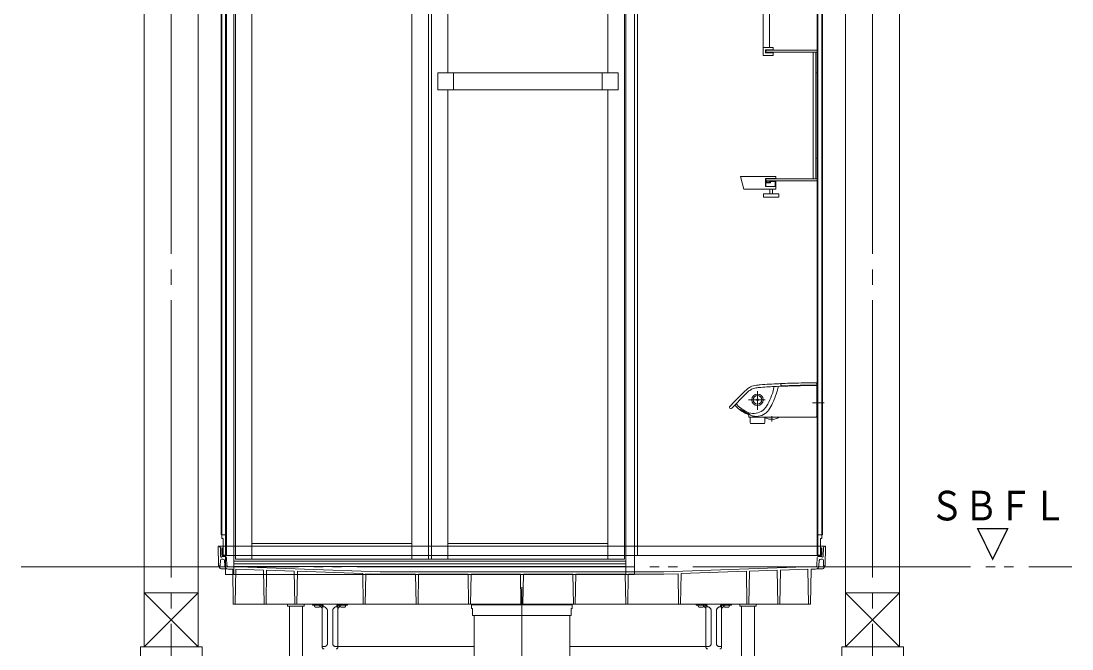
# Model space of a CAD drawing. Units: millimetres on the paper. Extents: x -305 to 305, y -152 to 152.
# Drawn here: x -139.9 to -71.7, y -96.7 to -55.9 of the extents above; entities that cross this region are included whole.
import ezdxf
from ezdxf.enums import TextEntityAlignment as Align

# ---------------------------------------------------------------- set-up
doc = ezdxf.new("R2010")
doc.units = ezdxf.units.MM
doc.linetypes.add('LONG_CHAIN', pattern=[21, 18, -1, 1, -1])
doc.linetypes.add('LONG_DOUBLE_CHAIN', pattern=[21.8, 18, -1, 0.6, -0.6, 0.6, -1])
doc.layers.add('0-1_VIEW0001', color=7, linetype='Continuous', lineweight=9)
doc.styles.add('ＭＳ ゴシック', font='')
doc.styles.get('ＭＳ ゴシック').set_extended_font_data('MS Gothic')

msp = doc.modelspace()

# ---------------------------------------------------------------- linework, layer by layer
at = {"layer": '0-1_VIEW0001'}
for p, q in [((-131.925, -11.053), (-131.925, -96.553)), ((-128.425, -11.053), (-128.425, -96.553)), ((-86.425, -11.053), (-86.425, -96.553)), ((-82.925, -11.053), (-82.925, -96.553)), ((-126.931, -25.044), (-126.931, -83.881)), ((-126.891, -25.103), (-126.891, -83.881)), ((-126.658, -25.015), (-126.658, -91.853)), ((-126.615, -25.087), (-126.615, -90.553)), ((-126.591, -25.087), (-126.591, -90.62)), ((-126.108, -24.687), (-126.108, -91.853)), ((-100.675, -24.687), (-100.675, -91.853)), ((-100.125, -25.015), (-100.125, -91.853)), ((-99.925, -24.687), (-99.925, -90.62)), ((-88.258, -25.087), (-88.258, -90.553)), ((-88.235, -25.087), (-88.235, -90.553)), ((-87.958, -25.103), (-87.958, -89.52)), ((-87.918, -25.044), (-87.918, -89.287)), ((-126.008, -27.787), (-126.008, -90.853)), ((-124.941, -27.787), (-124.941, -90.853)), ((-114.558, -27.787), (-114.558, -90.853)), ((-113.491, -27.787), (-113.491, -90.853)), ((-113.291, -27.787), (-113.291, -90.853)), ((-112.225, -27.787), (-112.225, -59.295)), ((-101.841, -27.787), (-101.841, -59.295)), ((-100.775, -27.787), (-100.775, -90.853)), ((-91.781, -58.17), (-91.781, -41.52)), ((-91.358, -57.654), (-91.358, -41.52)), ((-91.115, -57.654), (-91.781, -57.654)), ((-91.115, -57.82), (-91.615, -57.82)), ((-91.615, -57.82), (-91.615, -58.004)), ((-91.115, -57.837), (-91.615, -57.837)), ((-91.591, -57.937), (-91.591, -57.87)), ((-91.591, -57.937), (-91.591, -57.87)), ((-91.558, -57.837), (-88.258, -57.837)), ((-91.115, -57.837), (-91.115, -57.654)), ((-88.258, -57.837), (-88.258, -59.304)), ((-91.115, -58.17), (-91.781, -58.17)), ((-91.115, -58.004), (-91.615, -58.004)), ((-91.558, -57.97), (-88.258, -57.97)), ((-91.115, -58.004), (-91.115, -58.17)), ((-88.525, -57.97), (-88.525, -66.17)), ((-88.358, -57.97), (-88.358, -66.17)), ((-112.891, -59.295), (-112.891, -60.412)), ((-112.891, -59.295), (-111.858, -59.295)), ((-111.858, -59.295), (-111.858, -60.412)), ((-102.208, -59.298), (-111.858, -59.298)), ((-102.208, -59.295), (-102.208, -60.412)), ((-101.175, -59.295), (-102.208, -59.295)), ((-101.175, -59.295), (-101.175, -60.412)), ((-88.358, -59.304), (-88.258, -59.304)), ((-112.891, -60.412), (-111.858, -60.412)), ((-112.225, -60.412), (-112.225, -90.853)), ((-102.208, -60.408), (-111.858, -60.408)), ((-101.175, -60.412), (-102.208, -60.412)), ((-101.841, -60.412), (-101.841, -90.853)), ((-88.358, -64.837), (-88.258, -64.837)), ((-90.958, -66.02), (-93.244, -66.02)), ((-93.033, -66.854), (-93.244, -66.02)), ((-93.033, -66.854), (-93.244, -66.02)), ((-90.958, -66.02), (-90.958, -66.154)), ((-90.958, -66.154), (-91.625, -66.154)), ((-91.625, -66.687), (-91.625, -66.154)), ((-91.608, -66.62), (-91.625, -66.62)), ((-90.956, -66.687), (-91.625, -66.687)), ((-91.608, -66.17), (-91.608, -66.62)), ((-90.958, -66.17), (-91.608, -66.17)), ((-91.591, -66.204), (-91.591, -66.27)), ((-91.591, -66.437), (-91.291, -66.437)), ((-91.591, -66.437), (-91.591, -66.687)), ((-91.558, -66.17), (-88.258, -66.17)), ((-91.558, -66.304), (-91.558, -66.404)), ((-91.358, -66.404), (-91.558, -66.404)), ((-91.358, -66.304), (-91.358, -66.404)), ((-91.308, -66.337), (-90.991, -66.337)), ((-91.308, -66.404), (-91.308, -66.337)), ((-91.291, -66.404), (-91.308, -66.404)), ((-91.291, -66.437), (-91.291, -66.354)), ((-90.956, -66.354), (-91.291, -66.354)), ((-90.994, -66.687), (-90.994, -66.354)), ((-90.991, -66.687), (-90.991, -66.337)), ((-90.958, -66.154), (-90.958, -66.17)), ((-90.958, -66.687), (-90.958, -66.854)), ((-90.956, -66.687), (-90.956, -66.354)), ((-93.033, -66.854), (-90.958, -66.854)), ((-91.758, -67.345), (-91.758, -67.179)), ((-91.725, -67.145), (-90.791, -67.145)), ((-91.725, -67.379), (-90.791, -67.379)), ((-91.341, -67.145), (-91.341, -66.854)), ((-91.175, -67.145), (-91.175, -66.854)), ((-90.758, -67.345), (-90.758, -67.179)), ((-91.048, -79.654), (-91.092, -79.812)), ((-90.915, -79.648), (-90.685, -79.638)), ((-90.787, -79.642), (-90.817, -79.766)), ((-88.29, -79.573), (-88.292, -79.453)), ((-88.275, -79.537), (-88.291, -79.537)), ((-88.291, -79.612), (-88.291, -81.603)), ((-88.258, -81.537), (-88.258, -79.553)), ((-93.813, -81.059), (-92.946, -80.175)), ((-92.946, -80.175), (-92.749, -79.99)), ((-93.64, -80.638), (-93.935, -80.946)), ((-93.24, -81.147), (-93.246, -81.144)), ((-93.259, -81.15), (-93.248, -81.162)), ((-93.073, -81.236), (-93.164, -81.185)), ((-93.02, -81.265), (-93.073, -81.236)), ((-92.907, -81.327), (-92.963, -81.296)), ((-92.779, -81.45), (-92.948, -81.375)), ((-92.85, -81.357), (-92.907, -81.327)), ((-92.796, -81.386), (-92.85, -81.357)), ((-92.746, -81.412), (-92.796, -81.386)), ((-92.731, -81.42), (-92.746, -81.412)), ((-92.66, -81.457), (-92.731, -81.42)), ((-92.716, -81.478), (-92.71, -81.605)), ((-88.325, -81.637), (-92.676, -81.637)), ((-92.635, -81.47), (-92.66, -81.457)), ((-92.647, -81.491), (-92.626, -81.497)), ((-92.616, -81.481), (-92.635, -81.47)), ((-92.625, -81.956), (-92.625, -81.637)), ((-92.608, -81.497), (-92.606, -81.495)), ((-92.606, -81.495), (-92.605, -81.494)), ((-91.658, -81.648), (-91.658, -81.956)), ((-91.125, -81.785), (-91.311, -81.784)), ((-88.291, -81.553), (-88.275, -81.553)), ((-92.595, -82.048), (-92.624, -81.962)), ((-92.579, -82.059), (-91.703, -82.059)), ((-91.659, -81.962), (-91.687, -82.048)), ((-126.931, -82.887), (-126.931, -89.287)), ((-126.891, -82.887), (-126.891, -89.52)), ((-126.891, -89.287), (-126.931, -89.287)), ((-126.615, -89.287), (-126.891, -89.287)), ((-88.235, -89.287), (-87.958, -89.287)), ((-87.958, -89.287), (-87.918, -89.287)), ((-126.808, -89.52), (-126.891, -89.52)), ((-126.808, -89.52), (-126.808, -90.597)), ((-124.941, -89.853), (-114.558, -89.853)), ((-112.225, -89.853), (-101.841, -89.853)), ((-87.958, -89.52), (-88.041, -89.52)), ((-88.041, -89.52), (-88.041, -90.62)), ((-127.125, -90.02), (-127.089, -90.02)), ((-127.125, -90.02), (-127.102, -91.287)), ((-127.019, -90.02), (-87.83, -90.02)), ((-126.989, -90.118), (-126.98, -90.671)), ((-126.868, -90.12), (-126.891, -90.12)), ((-126.891, -90.12), (-126.891, -90.553)), ((-126.875, -90.687), (-126.655, -90.687)), ((-126.868, -90.12), (-126.868, -90.553)), ((-126.808, -90.597), (-126.825, -90.597)), ((-126.658, -90.62), (-126.825, -90.62)), ((-126.658, -90.597), (-126.808, -90.597)), ((-126.808, -90.62), (-126.591, -90.62)), ((-126.808, -90.62), (-88.025, -90.62)), ((-87.975, -90.687), (-88.194, -90.687)), ((-88.191, -90.597), (-88.041, -90.597)), ((-88.191, -90.597), (-88.025, -90.597)), ((-88.041, -90.597), (-88.025, -90.597)), ((-87.981, -90.12), (-87.958, -90.12)), ((-87.981, -90.12), (-87.981, -90.553)), ((-87.958, -90.12), (-87.958, -90.553)), ((-87.86, -90.118), (-87.869, -90.671)), ((-87.725, -90.02), (-87.76, -90.02)), ((-87.725, -90.02), (-87.747, -91.287)), ((-127.102, -91.287), (-126.995, -91.287)), ((-127.058, -91.287), (-127.037, -91.404)), ((-126.986, -90.918), (-126.995, -91.287)), ((-126.93, -90.72), (-126.908, -90.72)), ((-126.919, -90.854), (-126.813, -90.854)), ((-126.891, -90.703), (-126.881, -90.703)), ((-126.713, -90.949), (-126.699, -91.28)), ((-126.588, -90.751), (-126.566, -91.264)), ((-126.433, -91.36), (-126.468, -91.359)), ((-126.433, -91.36), (-126.433, -91.325)), ((-116.624, -91.677), (-126.433, -91.325)), ((-100.675, -90.987), (-126.108, -90.987)), ((-100.675, -91.153), (-126.108, -91.153)), ((-100.675, -91.329), (-126.108, -91.329)), ((-100.775, -90.853), (-126.008, -90.853)), ((-98.225, -91.677), (-88.416, -91.325)), ((-88.416, -91.36), (-88.416, -91.333)), ((-88.416, -91.36), (-88.381, -91.359)), ((-88.261, -90.751), (-88.283, -91.264)), ((-88.136, -90.949), (-88.15, -91.28)), ((-87.93, -90.854), (-88.036, -90.854)), ((-87.958, -90.703), (-87.948, -90.703)), ((-87.919, -90.72), (-87.941, -90.72)), ((-87.863, -90.918), (-87.854, -91.287)), ((-87.747, -91.287), (-87.854, -91.287)), ((-87.791, -91.287), (-87.812, -91.404)), ((-126.939, -91.487), (-126.552, -91.487)), ((-100.675, -91.853), (-126.658, -91.853)), ((-126.466, -91.504), (-126.191, -91.504)), ((-126.191, -91.504), (-126.151, -93.787)), ((-125.985, -91.501), (-126.025, -93.787)), ((-124.193, -91.566), (-125.985, -91.501)), ((-124.193, -91.566), (-124.155, -93.787)), ((-123.989, -91.573), (-124.028, -93.787)), ((-122.192, -91.638), (-123.989, -91.573)), ((-122.192, -91.638), (-122.155, -93.787)), ((-121.99, -91.645), (-122.028, -93.787)), ((-117.756, -91.797), (-121.99, -91.645)), ((-117.756, -91.797), (-117.721, -93.787)), ((-117.56, -91.804), (-117.595, -93.787)), ((-116.627, -91.837), (-117.56, -91.804)), ((-116.627, -91.837), (-114.322, -91.837)), ((-116.624, -91.677), (-98.225, -91.677)), ((-114.322, -91.837), (-114.288, -93.787)), ((-114.127, -91.837), (-114.161, -93.787)), ((-114.127, -91.837), (-110.922, -91.837)), ((-110.922, -91.837), (-110.888, -93.787)), ((-110.727, -91.837), (-110.761, -93.787)), ((-110.727, -91.837), (-107.522, -91.837)), ((-107.522, -91.837), (-107.488, -93.787)), ((-107.327, -91.837), (-107.361, -93.787)), ((-104.122, -91.837), (-107.327, -91.837)), ((-104.122, -91.837), (-104.088, -93.787)), ((-103.927, -91.837), (-103.961, -93.787)), ((-100.722, -91.837), (-103.927, -91.837)), ((-100.722, -91.837), (-100.688, -93.787)), ((-100.125, -91.853), (-100.675, -91.853)), ((-100.527, -91.837), (-100.561, -93.787)), ((-98.222, -91.837), (-100.527, -91.837)), ((-98.222, -91.837), (-97.289, -91.804)), ((-97.289, -91.804), (-97.255, -93.787)), ((-97.093, -91.797), (-97.128, -93.787)), ((-97.093, -91.797), (-92.859, -91.645)), ((-92.859, -91.645), (-92.821, -93.787)), ((-92.657, -91.638), (-92.695, -93.787)), ((-92.657, -91.638), (-90.86, -91.573)), ((-90.86, -91.573), (-90.821, -93.787)), ((-90.656, -91.566), (-90.695, -93.787)), ((-87.91, -91.487), (-88.297, -91.487)), ((-131.925, -93.053), (-128.425, -96.553)), ((-128.425, -93.053), (-131.925, -96.553)), ((-128.425, -93.053), (-131.924, -93.053)), ((-82.925, -93.053), (-86.425, -96.553)), ((-86.425, -93.053), (-82.925, -96.553)), ((-82.925, -93.053), (-86.424, -93.053)), ((-126.151, -93.787), (-88.698, -93.787)), ((-122.515, -93.907), (-122.515, -101.94)), ((-121.668, -93.907), (-121.668, -101.94)), ((-121.558, -93.787), (-121.558, -93.907)), ((-93.181, -93.907), (-93.181, -101.94)), ((-92.335, -93.907), (-92.335, -101.94)), ((-92.225, -93.787), (-92.225, -93.907)), ((-128.175, -96.553), (-132.175, -96.553)), ((-132.175, -96.553), (-132.175, -106.887)), ((-128.175, -96.553), (-128.175, -106.887)), ((-82.675, -96.553), (-86.675, -96.553)), ((-86.675, -96.553), (-86.675, -106.887)), ((-82.675, -96.553), (-82.675, -106.887))]:
    msp.add_line(p, q, dxfattribs=at)
at = {"layer": '0-1_VIEW0001', "linetype": 'LONG_CHAIN'}
for p, q in [((-130.175, -11.053), (-130.175, -106.887)), ((-84.675, -11.053), (-84.675, -106.887)), ((-92.141, -79.955), (-92.141, -81.167)), ((-91.638, -80.52), (-92.722, -80.52)), ((-88.57, -80.72), (-87.81, -80.72)), ((-91.211, -81.933), (-91.211, -81.584)), ((-107.425, -92.666), (-107.425, -98.198))]:
    msp.add_line(p, q, dxfattribs=at)
at = {"layer": '0-1_VIEW0001', "linetype": 'LONG_DOUBLE_CHAIN'}
msp.add_line((-139.925, -91.353), (-71.734, -91.353), dxfattribs=at)
at = {"layer": '0-1_VIEW0001', "color": 2, "linetype": 'LONG_DOUBLE_CHAIN'}
for p, q in [((-121.015, -93.853), (-121.015, -93.787)), ((-121.015, -93.853), (-120.431, -93.853)), ((-120.878, -93.911), (-120.883, -93.853)), ((-120.396, -94.036), (-120.539, -93.892)), ((-120.538, -93.911), (-120.533, -93.853)), ((-120.381, -96.57), (-120.381, -93.903)), ((-120.256, -93.953), (-120.381, -93.953)), ((-120.315, -93.953), (-120.315, -93.903)), ((-120.077, -94.091), (-120.185, -93.983)), ((-119.564, -93.983), (-119.672, -94.091)), ((-119.493, -93.953), (-119.368, -93.953)), ((-119.435, -93.953), (-119.435, -93.903)), ((-119.368, -96.57), (-119.368, -93.903)), ((-119.353, -94.036), (-119.21, -93.892)), ((-119.318, -93.853), (-118.735, -93.853)), ((-119.211, -93.911), (-119.216, -93.853)), ((-118.871, -93.911), (-118.866, -93.853)), ((-118.735, -93.853), (-118.735, -93.787)), ((-110.691, -94.03), (-110.691, -93.847)), ((-107.425, -93.813), (-110.658, -93.813)), ((-110.658, -94.063), (-110.625, -94.063)), ((-110.625, -94.063), (-110.625, -94.497)), ((-104.191, -93.813), (-107.425, -93.813)), ((-104.191, -94.063), (-104.225, -94.063)), ((-104.225, -94.063), (-104.225, -94.497)), ((-104.158, -94.03), (-104.158, -93.847)), ((-96.115, -93.853), (-96.115, -93.787)), ((-96.115, -93.853), (-95.531, -93.853)), ((-95.978, -93.911), (-95.983, -93.853)), ((-95.496, -94.036), (-95.639, -93.892)), ((-95.638, -93.911), (-95.633, -93.853)), ((-95.481, -96.57), (-95.481, -93.903)), ((-95.356, -93.953), (-95.481, -93.953)), ((-95.415, -93.953), (-95.415, -93.903)), ((-95.177, -94.091), (-95.285, -93.983)), ((-94.664, -93.983), (-94.772, -94.091)), ((-94.593, -93.953), (-94.468, -93.953)), ((-94.535, -93.953), (-94.535, -93.903)), ((-94.468, -96.57), (-94.468, -93.903)), ((-94.453, -94.036), (-94.31, -93.892)), ((-94.418, -93.853), (-93.835, -93.853)), ((-94.311, -93.911), (-94.316, -93.853)), ((-93.971, -93.911), (-93.966, -93.853)), ((-93.835, -93.853), (-93.835, -93.787)), ((-120.048, -96.353), (-120.048, -94.162)), ((-119.701, -96.353), (-119.701, -94.162)), ((-104.241, -94.513), (-110.608, -94.513)), ((-110.525, -94.53), (-110.525, -97.363)), ((-104.325, -94.53), (-104.325, -97.363)), ((-95.148, -96.353), (-95.148, -94.162)), ((-94.801, -96.353), (-94.801, -94.162)), ((-120.215, -96.52), (-120.381, -96.52)), ((-119.535, -96.52), (-119.368, -96.52)), ((-119.368, -96.52), (-110.525, -96.52)), ((-95.481, -96.52), (-104.325, -96.52)), ((-95.315, -96.52), (-95.481, -96.52)), ((-94.635, -96.52), (-94.468, -96.52))]:
    msp.add_line(p, q, dxfattribs=at)
at = {"layer": '0-1_VIEW0001'}
for points in [[(-91.558, -66.304), (-88.258, -66.304), (-88.258, -64.837)], [(-90.958, -66.02), (-90.958, -66.154), (-90.958, -66.17)], [(-88.326, -79.592), (-88.314, -79.592), (-88.31, -79.592)], [(-92.817, -79.829), (-93.012, -80.007), (-93.64, -80.638)], [(-93.019, -81.265), (-93.014, -81.269), (-93.008, -81.272), (-93.003, -81.275), (-92.997, -81.278), (-92.991, -81.281), (-92.986, -81.284), (-92.98, -81.287), (-92.975, -81.29), (-92.969, -81.293), (-92.963, -81.296)], [(-90.656, -91.566), (-88.864, -91.501), (-88.824, -93.787)], [(-88.383, -91.504), (-88.658, -91.504), (-88.698, -93.787)], [(-122.625, -93.787), (-122.625, -93.907), (-121.558, -93.907)], [(-93.291, -93.787), (-93.291, -93.907), (-92.225, -93.907)]]:
    msp.add_lwpolyline(points, dxfattribs=at)
for radius in [0.368, 0.28, 0.05]:
    msp.add_circle((-92.141, -80.52), radius, dxfattribs=at)
for centre, radius, start, end in [((-91.558, -57.87), 0.0333, 90, 180), ((-91.558, -57.87), 0.0333, 90, 180), ((-91.558, -57.937), 0.0333, 180, 270), ((-91.558, -57.937), 0.0333, 180, 270), ((-91.558, -66.204), 0.0333, 90, 180), ((-91.558, -66.27), 0.0333, 180, 270), ((-91.725, -67.179), 0.0333, 90, 180), ((-91.725, -67.345), 0.0333, 180, 270), ((-90.791, -67.179), 0.0333, 0, 90), ((-90.791, -67.345), 0.0333, 270, 0), ((-92.137, -80.568), 1, 94.31717, 117.01213), ((-92.084, -80.729), 1, 99.68989, 116.03246), ((-89.452, -106.262), 26.667, 95.30733, 96.02698), ((-89.358, -106.085), 26.667, 95.63205, 96.14243), ((-89.768, -106.122), 26.667, 92.12143, 94.74753), ((-89.785, -106.291), 26.667, 92.42933, 94.58961), ((-94.709, -78.842), 4, 339.11937, 346.64484), ((-89.163, -112.941), 33.333, 91.38397, 92.7943), ((-89.3, -106.101), 26.667, 90.7195, 93.1299), ((-90.688, -79.554), 0.0833, 272.1187, 91.23239), ((-88.867, -112.908), 33.333, 90.54453, 93.04898), ((-88.843, -112.931), 33.333, 90.52385, 91.93417), ((-88.656, -106.085), 26.667, 89.28964, 92.10192), ((-88.66, -106.238), 26.667, 89.20515, 91.12443), ((-88.429, -112.925), 33.333, 89.82311, 91.23598), ((-88.326, -79.454), 0.0333, 1, 90.03837), ((-88.31, -79.609), 0.0167, 17.33134, 90.01676), ((-88.308, -79.612), 0.0167, 0, 31.28465), ((-88.275, -79.553), 0.0167, 0, 90), ((-91.871, -80.993), 1.333, 119.24332, 131.18312), ((-94.977, -78.86), 4, 328.86637, 346.22681), ((-94.774, -79.026), 4, 327.68106, 341.90491), ((-93.875, -81.004), 0.0833, 136.07531, 318.20648), ((-91.693, -79.022), 2.667, 223.69499, 241.92954), ((-91.609, -78.933), 2.667, 223.73137, 241.87063), ((-93.256, -81.146), 0.005, 84.50519, 230.42256), ((-93.26, -81.174), 0.0333, 64.81175, 82.47377), ((-94.412, -83.542), 2.667, 62.09208, 63.92168), ((-93.603, -79.251), 2.667, 312.77192, 316.725), ((-93.774, -79.451), 2.667, 322.3762, 326.37732), ((-91.638, -79.036), 2.667, 232.87113, 239.93174), ((-91.716, -78.992), 2.667, 241.84892, 249.56662), ((-92.508, -80.721), 0.668, 237.68384, 253.7617), ((-91.665, -79.027), 2.667, 245.30808, 255.92177), ((-92.676, -81.603), 0.0333, 183, 270), ((-92.394, -80.4), 1.008, 252.6283, 306.67292), ((-92.611, -81.432), 0.0667, 256.97327, 269.60052), ((-92.653, -81.536), 0.0667, 44.56831, 56.44256), ((-92.633, -81.435), 0.0667, 288.35521, 291.754), ((-92.621, -81.494), 0.0167, 1.78538, 16.67769), ((-92.22, -80.586), 1.008, 249.40311, 304.97414), ((-92.14, -80.969), 0.668, 255.05172, 270), ((-91.695, -81.703), 0.0667, 54.8593, 90), ((-91.211, -81.016), 0.775, 234.85931, 262.57671), ((-93.289, -79.315), 2.667, 308.15223, 311.71445), ((-93.477, -79.499), 2.667, 317.36566, 321.36678), ((-91.211, -81.016), 0.775, 276.4199, 305.14069), ((-90.727, -81.703), 0.0667, 90, 125.14069), ((-88.325, -81.603), 0.0333, 270, 0), ((-88.275, -81.537), 0.0167, 270, 0), ((-92.608, -81.956), 0.0167, 180, 198.43495), ((-92.579, -82.042), 0.0167, 198.43495, 270), ((-91.703, -82.042), 0.0167, 270, 341.56505), ((-91.675, -81.956), 0.0167, 341.56505, 0), ((-127.089, -90.12), 0.1, 0.99999, 90.00001), ((-126.93, -90.67), 0.05, 181, 270), ((-126.825, -90.553), 0.0667, 179.99999, 270), ((-126.875, -90.703), 0.0167, 89.99999, 180), ((-126.825, -90.553), 0.0433, 179.99999, 270), ((-126.658, -90.553), 0.0667, 270, 0.00001), ((-126.658, -90.553), 0.0433, 270, 0.00001), ((-126.658, -90.553), 0.0667, 270.00001, 359.99999), ((-126.655, -90.753), 0.0667, 2.50001, 90.00001), ((-88.194, -90.753), 0.0667, 89.99999, 177.49999), ((-88.191, -90.553), 0.0667, 179.99999, 270), ((-88.191, -90.553), 0.0433, 180.00001, 269.99999), ((-88.191, -90.553), 0.0433, 179.99999, 270), ((-88.025, -90.553), 0.0433, 270, 0.00001), ((-88.025, -90.553), 0.0667, 270, 0.00001), ((-87.975, -90.703), 0.0167, 0, 90.00001), ((-87.919, -90.67), 0.05, 270, 359), ((-87.76, -90.12), 0.1, 89.99999, 179.00001), ((-126.919, -90.92), 0.0667, 89.99999, 178.5), ((-126.908, -90.703), 0.0167, 270, 0), ((-126.813, -90.954), 0.1, 2.5, 90), ((-126.466, -91.27), 0.233, 182.5, 270), ((-126.466, -91.259), 0.1, 182.5, 268.85424), ((-88.383, -91.27), 0.233, 270, 357.5), ((-88.383, -91.259), 0.1, 271.14576, 357.5), ((-88.036, -90.954), 0.1, 89.99999, 177.5), ((-87.941, -90.703), 0.0167, 180, 270), ((-87.93, -90.92), 0.0667, 1.5, 90), ((-126.939, -91.387), 0.1, 190, 270), ((-87.91, -91.387), 0.1, 270, 350)]:
    msp.add_arc(centre, radius, start, end, dxfattribs=at)
at = {"layer": '0-1_VIEW0001', "color": 5}
msp.add_arc((-91.968, -80.857), 1.333, 117.83973, 129.55357, dxfattribs=at)
at = {"layer": '0-1_VIEW0001', "color": 2, "linetype": 'LONG_DOUBLE_CHAIN'}
for centre, radius, start, end in [((-120.815, -93.906), 0.0633, 184.99984, 254.63696), ((-120.708, -93.517), 0.467, 254.63741, 285.3625), ((-120.601, -93.906), 0.0633, 285.3625, 355.00027), ((-120.431, -93.903), 0.117, 0, 90), ((-120.431, -93.903), 0.05, 0, 90), ((-120.431, -94.071), 0.05, 0, 45), ((-120.256, -94.053), 0.1, 45, 90), ((-120.148, -94.162), 0.1, 0, 45), ((-119.601, -94.162), 0.1, 135, 180), ((-119.493, -94.053), 0.1, 90, 135), ((-119.318, -93.903), 0.117, 90, 180), ((-119.318, -93.903), 0.05, 90, 180), ((-119.318, -94.071), 0.05, 135, 180), ((-119.148, -93.906), 0.0633, 184.99984, 254.63696), ((-119.041, -93.517), 0.467, 254.63741, 285.3625), ((-118.934, -93.906), 0.0633, 285.3625, 355.00027), ((-110.658, -93.847), 0.0333, 90, 180), ((-110.658, -94.03), 0.0333, 180, 270), ((-104.191, -93.847), 0.0333, 360, 90), ((-104.191, -94.03), 0.0333, 270, 360), ((-95.915, -93.906), 0.0633, 184.99984, 254.63696), ((-95.808, -93.517), 0.467, 254.63741, 285.3625), ((-95.701, -93.906), 0.0633, 285.3625, 355.00027), ((-95.531, -93.903), 0.117, 0, 90), ((-95.531, -93.903), 0.05, 0, 90), ((-95.531, -94.071), 0.05, 0, 45), ((-95.356, -94.053), 0.1, 45, 90), ((-95.248, -94.162), 0.1, 0, 45), ((-94.701, -94.162), 0.1, 135, 180), ((-94.593, -94.053), 0.1, 90, 135), ((-94.418, -93.903), 0.117, 90, 180), ((-94.418, -93.903), 0.05, 90, 180), ((-94.418, -94.071), 0.05, 135, 180), ((-94.248, -93.906), 0.0633, 184.99984, 254.63696), ((-94.141, -93.517), 0.467, 254.63741, 285.3625), ((-94.034, -93.906), 0.0633, 285.3625, 355.00027), ((-110.608, -94.497), 0.0167, 180, 270), ((-110.608, -94.497), 0.0167, 180, 270), ((-110.541, -94.53), 0.0167, 0, 90), ((-110.541, -94.53), 0.0167, 0, 90), ((-104.308, -94.53), 0.0167, 90, 180), ((-104.308, -94.53), 0.0167, 90, 180), ((-104.241, -94.497), 0.0167, 270, 0), ((-104.241, -94.497), 0.0167, 270, 0), ((-120.265, -96.57), 0.117, 180, 270), ((-120.215, -96.353), 0.167, 270, 0), ((-119.535, -96.353), 0.167, 180, 270), ((-119.485, -96.57), 0.117, 270, 0), ((-95.365, -96.57), 0.117, 180, 270), ((-95.315, -96.353), 0.167, 270, 0), ((-94.635, -96.353), 0.167, 180, 270), ((-94.585, -96.57), 0.117, 270, 0)]:
    msp.add_arc(centre, radius, start, end, dxfattribs=at)

# ---------------------------------------------------------------- texts
at = {"layer": '0-1_VIEW0001', "style": 'ＭＳ ゴシック', "width": 0.85}
for s, p in [('ＳＢＦＬ', (-80.972, -88.921)), ('▽', (-77.994, -91.365))]:
    msp.add_text(s, height=1.921, dxfattribs=at).set_placement(p, align=Align.BOTTOM_LEFT)

doc.saveas('drawing.dxf')
